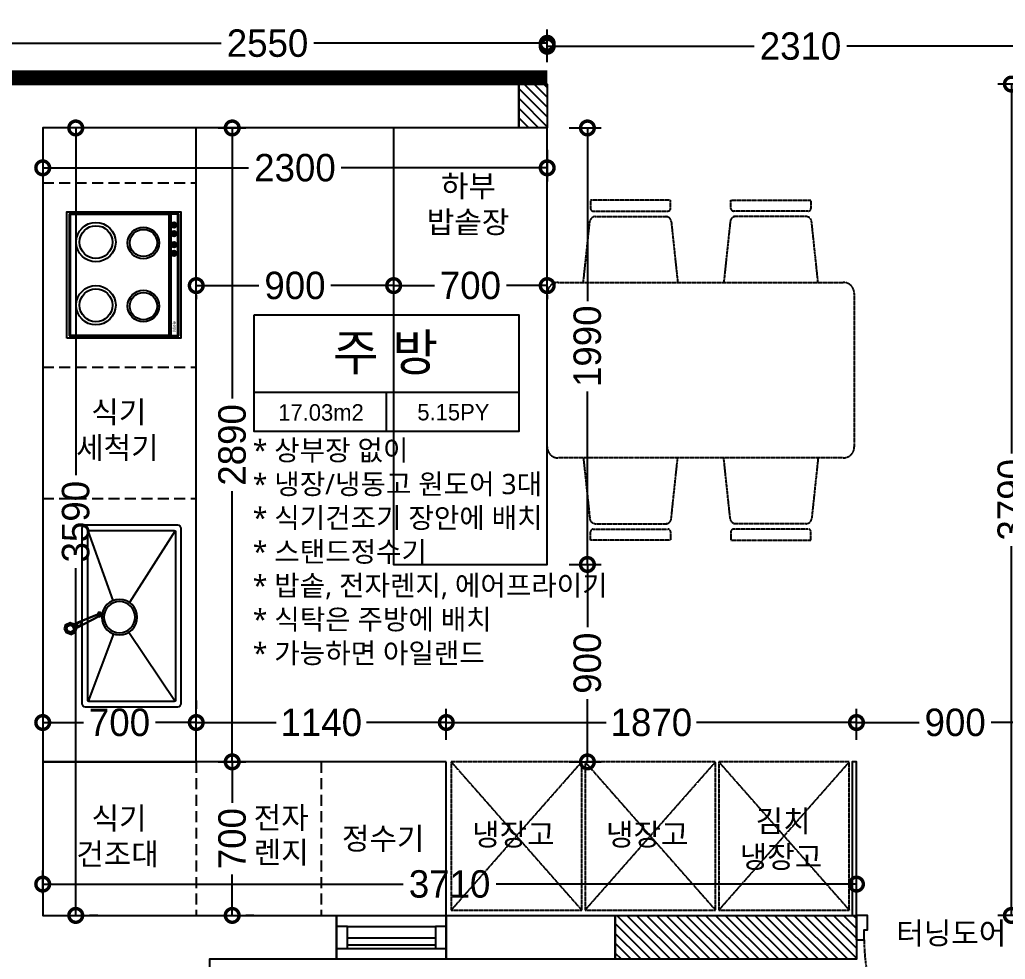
# Model space of a CAD drawing. Header units: millimetres. Extents: x 43335 to 261478, y -4312 to 41218.
# Drawn here: x 96538 to 101031, y 17418 to 21701 of the extents above; entities that cross this region are included whole.
import ezdxf
from ezdxf.enums import TextEntityAlignment as Align

# ---------------------------------------------------------------- set-up
doc = ezdxf.new("R2010")
doc.units = ezdxf.units.MM
for name, pattern in [('CONT', [2, 1, 1]), ('DASHED2', [0.375, 0.25, -0.125]), ('DH-HID2', [1.2, 0.8, -0.4]), ('HID', [2.3, 1.5, -0.8]), ('HIDDEN', [0.375, 0.25, -0.125])]:
    doc.linetypes.add(name, pattern=pattern)
for name, color, linetype in [('0-ELC TEXT', 7, 'Continuous'), ('03-TEXT', 3, 'Continuous'), ('07-dim wal', 5, 'Continuous'), ('CO-FURB-DN', 9, 'Continuous'), ('DIM', 7, 'Continuous'), ('FU-FURM', 251, 'DH-HID2'), ('P-门', 4, 'Continuous'), ('S-DIM', 7, 'Continuous'), ('문자선', 3, 'Continuous'), ('벽1', 2, 'Continuous'), ('인테리어_가구_제작', 6, 'Continuous'), ('인테리어_기타', 8, 'Continuous'), ('인테리어_키친', 6, 'Continuous'), ('인테리어_해치_벽체', 8, 'Continuous'), ('평면_가구', 6, 'Continuous')]:
    doc.layers.add(name, color=color, linetype=linetype)
doc.styles.add('DH-TEXT', font='HANDotum.ttf')
doc.styles.add('넥슨고딕', font='HANDotum.ttf')
doc.styles.add('돋움', font='malgun.ttf')
doc.styles.add('스타일1', font='HANDotum.ttf')
doc.styles.add('코레일둥고', font='HANDotum.ttf')
doc.dimstyles.new('50', dxfattribs={"dimscale": 50, "dimtxt": 2.5, "dimasz": 2.5, "dimexe": 1.25, "dimexo": 2, "dimtad": 0, "dimdec": 0, "dimtxsty": '스타일1', "dimblk": 'DOTSMALL', "dimcen": 2.5, "dimclrd": 1, "dimclre": 1, "dimclrt": 2, "dimadec": 0, "dimazin": 0, "dimtfac": 1, "dimtdec": 0, "dimtix": 1, "dimtmove": 0, "dimatfit": 3, "dimldrblk": 'DOTSMALL', "dimfxl": 1.25, "dimarcsym": 0})

# ---------------------------------------------------------------- blocks, each defined once
blk = doc.blocks.new('_DOTSMALL')
at = {"color": 0, "linetype": 'ByBlock', "const_width": 0.5}
blk.add_lwpolyline([(-0.0625, 0, 1), (0.0625, 0, 1)], format="xyb", close=True, dxfattribs=at)
blk = doc.blocks.new('*D253')
at = {"layer": 'Defpoints', "color": 0, "transparency": 16777216}
for p in [(98942.7, 21593.4), (96392.7, 21407.5), (98942.7, 21407.5)]:
    blk.add_point(p, dxfattribs=at)
at = {"layer": 'S-DIM', "color": 1, "lineweight": -2, "transparency": 16777216}
for p, q in [((96392.7, 21507.5), (96392.7, 21655.9)), ((98942.7, 21507.5), (98942.7, 21655.9)), ((96392.7, 21593.4), (97456.4, 21593.4)), ((98942.7, 21593.4), (97879.1, 21593.4))]:
    blk.add_line(p, q, dxfattribs=at)
at = {"layer": 'S-DIM', "color": 1, "lineweight": -2, "transparency": 16777216, "xscale": 125, "yscale": 125, "zscale": 125, "rotation": 180}
blk.add_blockref('_DOTSMALL', (96392.7, 21593.4), dxfattribs=at)
at = {"layer": 'S-DIM', "color": 1, "lineweight": -2, "transparency": 16777216, "xscale": 125, "yscale": 125, "zscale": 125}
blk.add_blockref('_DOTSMALL', (98942.7, 21593.4), dxfattribs=at)
at = {"layer": 'S-DIM', "color": 2, "transparency": 16777216, "insert": (97667.7, 21593.4), "char_height": 125, "attachment_point": 5, "style": '스타일1'}
blk.add_mtext('2550', dxfattribs=at)
blk = doc.blocks.new('ahsuehd')
blk.add_line((53864.5, -22535.9), (53864.5, -22425.1))
at = {"layer": 'P-门', "ltscale": 15}
for p, q in [((51544.5, -22475.1), (51944.5, -22475.1)), ((51544.5, -22575.1), (51944.5, -22575.1))]:
    blk.add_line(p, q, dxfattribs=at)
for points in [[(51494.5, -22425.1), (51994.5, -22425.1), (51994.5, -22625.1), (51494.5, -22625.1)], [(51544.5, -22575.1), (51544.5, -22475.1), (51494.5, -22475.1), (51494.5, -22575.1), (51544.5, -22575.1)], [(51994.5, -22575.1), (51994.5, -22475.1), (51944.5, -22475.1), (51944.5, -22575.1), (51994.5, -22575.1)]]:
    blk.add_lwpolyline(points, close=True, dxfattribs=at)
at = {"layer": 'P-门'}
blk.add_lwpolyline([(53864.5, -22535.9), (53899.5, -22535.9), (53899.5, -22490.9), (53914.5, -22490.9), (53914.5, -22425.1), (53864.5, -22425.1)], close=True, dxfattribs=at)
at = {"layer": 'P-门', "ltscale": 15}
for points in [[(51944.5, -22529.1), (51544.5, -22529.1)], [(51544.5, -22559.1), (51944.5, -22559.1)]]:
    blk.add_lwpolyline(points, dxfattribs=at)
at = {"layer": 'P-门', "linetype": 'HIDDEN', "ltscale": 15}
blk.add_arc((54729.5, -22535.9), 830, 180, 270, dxfattribs=at)
blk = doc.blocks.new('F-507')
at = {"layer": 'FU-FURM'}
for p, q in [((462.5, 775), (97.4, 775)), ((97.4, 775), (97.4, 737.5)), ((462.5, 737.5), (462.5, 775)), ((737.5, 775), (1102.6, 775)), ((737.5, 737.5), (737.5, 775)), ((1102.6, 775), (1102.6, 737.5)), ((109.9, 725), (450, 725)), ((1090.1, 725), (750, 725)), ((64.9, 400), (94.5, 678.3)), ((119.3, 700), (450, 700)), ((465.4, 678.3), (495, 400)), ((734.6, 678.3), (705, 400)), ((1080.7, 700), (750, 700)), ((1135.1, 400), (1105.5, 678.3)), ((-50, 400), (1250, 400)), ((-100, -350), (-100, 350)), ((1300, 350), (1300, -350)), ((1250, -400), (-50, -400)), ((64.9, -400), (94.5, -678.3)), ((465.4, -678.3), (495, -400)), ((734.6, -678.3), (705, -400)), ((1135.1, -400), (1105.5, -678.3)), ((119.3, -700), (450, -700)), ((1080.7, -700), (750, -700)), ((97.4, -775), (97.4, -737.5)), ((109.9, -725), (450, -725)), ((462.5, -737.5), (462.5, -775)), ((737.5, -737.5), (737.5, -775)), ((1090.1, -725), (750, -725)), ((1102.6, -775), (1102.6, -737.5)), ((462.5, -775), (97.4, -775)), ((737.5, -775), (1102.6, -775))]:
    blk.add_line(p, q, dxfattribs=at)
for centre, radius, start, end in [((109.9, 737.5), 12.5, 180, 270), ((450, 737.5), 12.5, 270, 0), ((750, 737.5), 12.5, 180, 270), ((1090.1, 737.5), 12.5, 270, 0), ((119.3, 675), 25, 90, 172.4054), ((440.6, 675), 25, 7.5946, 90), ((759.4, 675), 25, 90, 172.4054), ((1080.7, 675), 25, 7.5946, 90), ((-50, 350), 50, 90, 180), ((1250, 350), 50, 0, 90), ((-50, -350), 50, 180, 270), ((1250, -350), 50, 270, 0), ((119.3, -675), 25, 187.5946, 270), ((440.6, -675), 25, 270, 352.4054), ((759.4, -675), 25, 187.5946, 270), ((1080.7, -675), 25, 270, 352.4054), ((109.9, -737.5), 12.5, 90, 180), ((450, -737.5), 12.5, 0, 90), ((750, -737.5), 12.5, 90, 180), ((1090.1, -737.5), 12.5, 0, 90)]:
    blk.add_arc(centre, radius, start, end, dxfattribs=at)
blk = doc.blocks.new('FB-009')
at = {"layer": 'CO-FURB-DN', "color": 251}
for p, q in [((10, 510), (10, 10)), ((278, 510), (10, 510)), ((13.4, 505.2), (13.4, 53.7)), ((275.4, 505.2), (13.4, 505.2)), ((566, 510), (266.8, 510)), ((563.4, 505.2), (266.8, 505.2)), ((563.4, 53.7), (563.4, 505.2)), ((566, 10), (566, 510)), ((10, 50), (278, 50)), ((12.2, 46.5), (12.2, 13.4)), ((276.4, 46.5), (12.2, 46.5)), ((13.4, 53.7), (275.4, 53.7)), ((266.8, 53.7), (563.4, 53.7)), ((266.8, 50), (566, 50)), ((564.4, 46.5), (266.8, 46.5)), ((564.4, 13.4), (564.4, 46.5)), ((10, 10), (278, 10)), ((12.2, 13.4), (276.4, 13.4)), ((266.8, 13.4), (564.4, 13.4)), ((266.8, 10), (566, 10)), ((385, 40.6), (385, 21.8)), ((388, 40.6), (388, 21.8)), ((424.2, 40.6), (424.2, 21.8)), ((427.2, 40.6), (427.2, 21.8)), ((474.9, 40.6), (474.9, 21.8)), ((477.9, 40.6), (477.9, 21.8)), ((514, 40.6), (514, 21.8)), ((517, 40.6), (517, 21.8))]:
    blk.add_line(p, q, dxfattribs=at)
at = {"layer": 'CO-FURB-DN'}
blk.add_lwpolyline([(0, 520), (576, 520), (576, 0), (0, 0)], close=True, dxfattribs=at)
at = {"layer": 'CO-FURB-DN', "color": 251}
for centre, radius in [((149.6, 387.2), 89.9), ((149.6, 387.2), 74.9), ((437.6, 387.2), 89.9), ((437.6, 387.2), 74.9), ((145.8, 170.8), 72), ((145.8, 170.8), 62), ((433.8, 170.8), 72), ((433.8, 170.8), 62), ((386.5, 31.2), 12.5), ((386.5, 31.2), 9.52), ((425.6, 31.2), 12.5), ((425.6, 31.2), 9.52), ((476.3, 31.2), 12.5), ((476.3, 31.2), 9.52), ((515.5, 31.2), 12.5), ((515.5, 31.2), 9.52)]:
    blk.add_circle(centre, radius, dxfattribs=at)
at = {"layer": 'CO-FURB-DN', "color": 251, "style": 'DH-TEXT'}
blk.add_text('Miele', height=15, dxfattribs=at).set_placement((29, 23.1))
blk = doc.blocks.new('A$Cd2137294')
at = {"color": 8}
for p, q in [((0, 515.7), (0, 95.7)), ((815, 530.7), (15, 530.7)), ((25, 500.7), (25, 110.7)), ((340.8, 293.2), (26.5, 504.3)), ((800, 505.7), (30, 505.7)), ((803.5, 504.3), (476.8, 296.3)), ((805, 110.7), (805, 500.7)), ((830, 95.7), (830, 515.7)), ((333.3, 224.1), (26.5, 107.2)), ((485.4, 221.7), (803.5, 107.2)), ((30, 105.7), (800, 105.7)), ((15, 80.7), (815, 80.7)), ((369.9, 37.2, 10), (387.7, 73, 30))]:
    blk.add_line(p, q, dxfattribs=at)
for points, elevation in [([(356.2, 0), (375.9, 6.6), (385.1, 25.1), (378.5, 44.7), (360, 54), (340.3, 47.4), (331.1, 28.9), (337.7, 9.2)], -74.1), ([(356.5, 10.4), (368.3, 14.3), (373.8, 25.5), (369.9, 37.2), (358.8, 42.8), (347, 38.8), (341.4, 27.7), (345.4, 15.9)], 10)]:
    blk.add_lwpolyline(points, close=True, dxfattribs=dict(at, elevation=elevation))
blk.add_lwpolyline([(356.5, 10.4), (368.3, 14.3), (373.8, 25.5), (369.9, 37.2), (358.8, 42.8), (347, 38.8), (341.4, 27.7), (345.4, 15.9)], close=True, dxfattribs=at)
for centre, radius in [((409.8, 250.8), 81), ((409.8, 250.8), 71), ((357.5, 25.9), 21.9)]:
    blk.add_circle(centre, radius, dxfattribs=at)
for centre, radius, start, end in [((15, 515.7), 15, 90, 180), ((30, 500.7), 5, 90, 180), ((800, 500.7), 5, 0, 90), ((815, 515.7), 15, 0, 90), ((15, 95.7), 15, 180, 270), ((30, 110.7), 5, 180, 270), ((800, 110.7), 5, 270, 0), ((815, 95.7), 15, 270, 0)]:
    blk.add_arc(centre, radius, start, end, dxfattribs=at)
for points in [[(422.5, 150.1, 20), (382.5, 53.3, -30), (364, 62.5, -30), (413.2, 154.7, 20)], [(364, 62.5, -50), (364, 62.5, -30), (413.2, 154.7, 20), (413.2, 154.7)], [(422.5, 150.1), (413.2, 154.7), (364, 62.5, -50), (382.5, 53.3, -50)], [(382.5, 53.3, -30), (382.5, 53.3, -50), (422.5, 150.1), (422.5, 150.1, 20)], [(421.6, 167.8, -10), (421.9, 163.2, 40), (416.1, 159.4, 40), (412, 161.5, -10)], [(422.5, 150.1), (423, 149.9, -10), (412.7, 155, -10), (413.2, 154.7)], [(422.7, 154.5, 40), (422.5, 150.1, 20), (413.2, 154.7, 20), (416.6, 152.6, 40)], [(421.9, 163.2, 40), (428.1, 160.2, 40), (431.9, 162.7, -10), (421.6, 167.8, -10)], [(431.9, 162.7, -10), (428.1, 160.2, 40), (428.5, 153.3, 40), (432.6, 156.2, -10)], [(339.9, 47, -70), (347, 38.8), (341.4, 27.7), (330.6, 28.5, -70)], [(358.8, 42.8), (347, 38.8), (339.9, 47, -70), (359.5, 53.6, -70)], [(376.6, 78.6, 30), (358.8, 42.8, 10), (358.8, 42.8), (376.6, 78.6, 30)], [(369.9, 37.2, 10), (358.8, 42.8, 10), (376.6, 78.6, 30), (387.7, 73, 30)], [(376.6, 78.6, 30), (387.7, 73, 30), (369.9, 37.2), (358.8, 42.8)], [(382.5, 53.3, -30), (369.9, 37.2), (358.8, 42.8), (364, 62.5, -30)], [(358.8, 42.8), (364, 62.5, -30), (364, 62.5, -50), (359.5, 53.6, -70)], [(359.5, 53.6, -70), (358.8, 42.8), (369.9, 37.2), (378, 44.3, -70)], [(378, 44.3, -70), (382.5, 53.3, -50), (364, 62.5, -50), (359.5, 53.6, -70)], [(369.9, 37.2, 10), (369.9, 37.2, 10), (387.7, 73, 30), (369.9, 37.2)], [(382.5, 53.3, -30), (369.9, 37.2), (378, 44.3, -70), (382.5, 53.3, -50)], [(373.8, 25.5), (369.9, 37.2), (378, 44.3, -70), (384.6, 24.7, -70)]]:
    blk.add_3dface(points, dxfattribs=at)
for points, invisible_edges in [([(413.2, 154.7), (412.7, 155, -10), (412, 161.5, -10), (416.1, 159.4, 40)], 8), ([(416.1, 159.4, 40), (416.6, 152.6, 40), (413.2, 154.7, 20), (413.2, 154.7)], 8), ([(428.5, 153.3, 40), (428.1, 160.2, 40), (421.9, 163.2, 40), (416.1, 159.4, 40)], 8), ([(416.1, 159.4, 40), (416.6, 152.6, 40), (422.7, 154.5, 40), (428.5, 153.3, 40)], 8), ([(422.7, 154.5, 40), (422.5, 150.1, 20), (422.5, 150.1), (423, 149.9, -10)], 8), ([(423, 149.9, -10), (432.6, 156.2, -10), (428.5, 153.3, 40), (422.7, 154.5, 40)], 8), ([(358.8, 42.8, 10), (347, 38.8, 10), (341.4, 27.7, 10), (345.4, 15.9, 10)], 8), ([(369.9, 37.2, 10), (358.8, 42.8, 10), (345.4, 15.9, 10), (356.5, 10.4, 10)], 10), ([(356.5, 10.4, 10), (368.3, 14.3, 10), (373.8, 25.5, 10), (369.9, 37.2, 10)], 8)]:
    blk.add_3dface(points, dxfattribs=dict(at, invisible_edges=invisible_edges))
blk = doc.blocks.new('aheishx')
at = {"layer": '인테리어_해치_벽체'}
h = blk.add_hatch(dxfattribs=at)
h.set_pattern_fill('ANSI31', color=256, scale=10, angle=450)
h.paths.add_polyline_path([(52324.5, 41318.4), (52454.5, 41318.4), (52454.5, 41118.4), (52324.5, 41118.4)])
h.paths.add_polyline_path([(52764.5, 37528.3), (53864.5, 37528.3), (53864.5, 37328.5), (52764.5, 37328.5)])
edge = h.paths.add_edge_path()
edge.add_arc((53994.5, 43177.4), 500, 180, 270)
edge.add_line((53994.5, 42677.4), (54394.5, 42677.4))
edge.add_line((54394.5, 42677.4), (54394.5, 42777.4))
edge.add_line((54394.5, 42777.4), (53994.5, 42777.4))
edge.add_arc((53994.5, 43177.4), 400, 180, 270, ccw=False)
edge.add_line((53594.5, 43177.4), (53494.5, 43177.4))
edge = h.paths.add_edge_path()
edge.add_arc((53994.5, 43777.4), 500, 90, 180, ccw=False)
edge.add_line((53994.5, 44277.4), (54394.5, 44277.4))
edge.add_line((54394.5, 44277.4), (54394.5, 44177.4))
edge.add_line((54394.5, 44177.4), (53994.5, 44177.4))
edge.add_arc((53994.5, 43777.4), 400, 90, 180)
edge.add_line((53594.5, 43777.4), (53494.5, 43777.4))
h.paths.add_polyline_path([(54964.5, 41318.4), (55314.5, 41318.4), (55314.5, 41218.4), (54964.5, 41218.4)])
h.paths.add_polyline_path([(56264.5, 41318.4), (56754.5, 41318.4), (56754.5, 41218.4), (56264.5, 41218.4)])
h.paths.add_polyline_path([(54964.5, 39338.4), (55314.5, 39338.4), (55314.5, 39138.4), (54964.5, 39138.4)])
h.paths.add_polyline_path([(56264.5, 39338.4), (56399.5, 39338.4), (56399.5, 39138.4), (56264.5, 39138.4)])
h.paths.add_polyline_path([(58404.5, 39338.4), (58404.5, 40068.4), (58334.5, 40068.4), (58334.5, 39338.4)])
h.paths.add_polyline_path([(58334.5, 39338.4), (57629.5, 39338.4), (57629.5, 39468.4), (58334.5, 39468.4)])
h.paths.add_polyline_path([(59824.5, 48177.4), (60444.5, 48177.4), (60444.5, 48032.4), (59824.5, 48032.4)])
h.paths.add_polyline_path([(45604.5, 38658.4), (46204.5, 38658.4), (46204.5, 38588.4), (45604.5, 38588.4)])
h.paths.add_polyline_path([(45254.5, 38658.4), (45254.5, 39263.4), (45384.5, 39263.4), (45384.5, 38658.4)])
h.paths.add_polyline_path([(46709.5, 46807.4), (46709.5, 43768.4), (46609.5, 43768.4), (46609.5, 46807.4)])
h = blk.add_hatch(dxfattribs=at)
h.set_pattern_fill('ANSI31', color=256, scale=10, angle=450)
h.paths.add_polyline_path([(52324.5, 41318.4), (52454.5, 41318.4), (52454.5, 41118.4), (52324.5, 41118.4)])
at = {"layer": '문자선'}
for points in [[(52324.5, 41318.4), (52454.5, 41318.4), (52454.5, 41118.4), (52324.5, 41118.4)], [(52764.5, 37528.3), (53864.5, 37528.3), (53864.5, 37328.5), (52764.5, 37328.5)]]:
    blk.add_lwpolyline(points, close=True, dxfattribs=at)
blk = doc.blocks.new('aheishxsdfe')
at = {"layer": '벽1'}
blk.add_lwpolyline([(51494.4, 37328.5), (50914.6, 37328.5), (50914.6, 36798.4), (50144.6, 36798.4), (50144.6, 35798.4), (51064.5, 35798.4), (51064.5, 35938.4), (51164.5, 35938.4), (51164.5, 35698.4), (49954.5, 35697.3), (49954.5, 41118.4), (49904.5, 41118.4), (49904.5, 41318.4), (52324.5, 41318.4), (52324.5, 41118.4), (50154.5, 41118.4), (50154.5, 37528.4), (51494.4, 37528.4), (51494.4, 37328.5)], dxfattribs=at)
blk.add_lwpolyline([(51994.4, 37528.4), (52764.5, 37528.3), (52764.5, 37328.5), (51994.4, 37328.5)], close=True, dxfattribs=at)
blk = doc.blocks.new('*D351')
at = {"layer": 'Defpoints', "color": 0, "transparency": 16777216}
for p in [(97342.7, 21207.5), (97342.7, 18317.5), (97506.6, 18317.5)]:
    blk.add_point(p, dxfattribs=at)
at = {"layer": 'S-DIM', "color": 1, "lineweight": -2, "transparency": 16777216}
for p, q in [((97442.7, 21207.5), (97569.1, 21207.5)), ((97506.6, 21207.5), (97506.6, 19973.8)), ((97506.6, 18317.5), (97506.6, 19551.1)), ((97442.7, 18317.5), (97569.1, 18317.5))]:
    blk.add_line(p, q, dxfattribs=at)
at = {"layer": 'S-DIM', "color": 1, "lineweight": -2, "transparency": 16777216, "xscale": 125, "yscale": 125, "zscale": 125}
for p, rotation in [((97506.6, 21207.5), 90), ((97506.6, 18317.5), 270)]:
    blk.add_blockref('_DOTSMALL', p, dxfattribs=dict(at, rotation=rotation))
at = {"layer": 'S-DIM', "color": 2, "transparency": 16777216, "insert": (97506.6, 19762.5), "char_height": 125, "attachment_point": 5, "rotation": 90, "style": '스타일1'}
blk.add_mtext('2890', dxfattribs=at)
blk = doc.blocks.new('*D352')
at = {"layer": 'Defpoints', "color": 0, "transparency": 16777216}
for p in [(96642.7, 21207.5), (98942.7, 21207.5), (96642.7, 21025.7)]:
    blk.add_point(p, dxfattribs=at)
at = {"layer": 'S-DIM', "color": 1, "lineweight": -2, "transparency": 16777216}
for p, q in [((96642.7, 21107.5), (96642.7, 20963.2)), ((98942.7, 21107.5), (98942.7, 20963.2)), ((96642.7, 21025.7), (97581.4, 21025.7)), ((98942.7, 21025.7), (98004.1, 21025.7))]:
    blk.add_line(p, q, dxfattribs=at)
at = {"layer": 'S-DIM', "color": 1, "lineweight": -2, "transparency": 16777216, "xscale": 125, "yscale": 125, "zscale": 125, "rotation": 180}
blk.add_blockref('_DOTSMALL', (96642.7, 21025.7), dxfattribs=at)
at = {"layer": 'S-DIM', "color": 1, "lineweight": -2, "transparency": 16777216, "xscale": 125, "yscale": 125, "zscale": 125}
blk.add_blockref('_DOTSMALL', (98942.7, 21025.7), dxfattribs=at)
at = {"layer": 'S-DIM', "color": 2, "transparency": 16777216, "insert": (97792.7, 21025.7), "char_height": 125, "attachment_point": 5, "style": '스타일1'}
blk.add_mtext('2300', dxfattribs=at)
blk = doc.blocks.new('*D353')
at = {"layer": 'Defpoints', "color": 0, "transparency": 16777216}
for p in [(100352.7, 18496.9), (98482.7, 18317.5), (100352.7, 18317.5)]:
    blk.add_point(p, dxfattribs=at)
at = {"layer": 'S-DIM', "color": 1, "lineweight": -2, "transparency": 16777216}
for p, q in [((98482.7, 18417.5), (98482.7, 18559.4)), ((100352.7, 18417.5), (100352.7, 18559.4)), ((98482.7, 18496.9), (99211.7, 18496.9)), ((100352.7, 18496.9), (99623.7, 18496.9))]:
    blk.add_line(p, q, dxfattribs=at)
at = {"layer": 'S-DIM', "color": 1, "lineweight": -2, "transparency": 16777216, "xscale": 125, "yscale": 125, "zscale": 125, "rotation": 180}
blk.add_blockref('_DOTSMALL', (98482.7, 18496.9), dxfattribs=at)
at = {"layer": 'S-DIM', "color": 1, "lineweight": -2, "transparency": 16777216, "xscale": 125, "yscale": 125, "zscale": 125}
blk.add_blockref('_DOTSMALL', (100352.7, 18496.9), dxfattribs=at)
at = {"layer": 'S-DIM', "color": 2, "transparency": 16777216, "insert": (99417.7, 18496.9), "char_height": 125, "attachment_point": 5, "style": '스타일1'}
blk.add_mtext('1870', dxfattribs=at)
blk = doc.blocks.new('*D350')
at = {"layer": 'Defpoints', "color": 0, "transparency": 16777216}
for p in [(97342.7, 18496.9), (97342.7, 18317.5), (98482.7, 18317.5)]:
    blk.add_point(p, dxfattribs=at)
at = {"layer": 'S-DIM', "color": 1, "lineweight": -2, "transparency": 16777216}
for p, q in [((97342.7, 18417.5), (97342.7, 18559.4)), ((98482.7, 18417.5), (98482.7, 18559.4)), ((97342.7, 18496.9), (97706.7, 18496.9)), ((98482.7, 18496.9), (98118.7, 18496.9))]:
    blk.add_line(p, q, dxfattribs=at)
at = {"layer": 'S-DIM', "color": 1, "lineweight": -2, "transparency": 16777216, "xscale": 125, "yscale": 125, "zscale": 125, "rotation": 180}
blk.add_blockref('_DOTSMALL', (97342.7, 18496.9), dxfattribs=at)
at = {"layer": 'S-DIM', "color": 1, "lineweight": -2, "transparency": 16777216, "xscale": 125, "yscale": 125, "zscale": 125}
blk.add_blockref('_DOTSMALL', (98482.7, 18496.9), dxfattribs=at)
at = {"layer": 'S-DIM', "color": 2, "transparency": 16777216, "insert": (97912.7, 18496.9), "char_height": 125, "attachment_point": 5, "style": '스타일1'}
blk.add_mtext('1140', dxfattribs=at)
blk = doc.blocks.new('*D354')
at = {"layer": 'Defpoints', "color": 0, "transparency": 16777216}
for p in [(96642.7, 18496.9), (96642.7, 18496.9), (97342.7, 18496.9)]:
    blk.add_point(p, dxfattribs=at)
at = {"layer": 'S-DIM', "color": 1, "lineweight": -2, "transparency": 16777216}
for p, q in [((96642.7, 18596.9), (96642.7, 18559.4)), ((97342.7, 18596.9), (97342.7, 18559.4)), ((96642.7, 18496.9), (96828.9, 18496.9)), ((97342.7, 18496.9), (97156.6, 18496.9))]:
    blk.add_line(p, q, dxfattribs=at)
at = {"layer": 'S-DIM', "color": 1, "lineweight": -2, "transparency": 16777216, "xscale": 125, "yscale": 125, "zscale": 125, "rotation": 180}
blk.add_blockref('_DOTSMALL', (96642.7, 18496.9), dxfattribs=at)
at = {"layer": 'S-DIM', "color": 1, "lineweight": -2, "transparency": 16777216, "xscale": 125, "yscale": 125, "zscale": 125}
blk.add_blockref('_DOTSMALL', (97342.7, 18496.9), dxfattribs=at)
at = {"layer": 'S-DIM', "color": 2, "transparency": 16777216, "insert": (96992.7, 18496.9), "char_height": 125, "attachment_point": 5, "style": '스타일1'}
blk.add_mtext('700', dxfattribs=at)
blk = doc.blocks.new('*D355')
at = {"layer": 'Defpoints', "color": 0, "transparency": 16777216}
for p in [(97505.9, 18317.5), (97505.9, 17617.5), (97506.6, 17617.5)]:
    blk.add_point(p, dxfattribs=at)
at = {"layer": 'S-DIM', "color": 1, "lineweight": -2, "transparency": 16777216}
for p, q in [((97506.6, 18317.5), (97506.6, 18131.3)), ((97605.9, 18317.5), (97569.1, 18317.5)), ((97506.6, 17617.5), (97506.6, 17803.6)), ((97605.9, 17617.5), (97569.1, 17617.5))]:
    blk.add_line(p, q, dxfattribs=at)
at = {"layer": 'S-DIM', "color": 1, "lineweight": -2, "transparency": 16777216, "xscale": 125, "yscale": 125, "zscale": 125}
for p, rotation in [((97506.6, 18317.5), 90), ((97506.6, 17617.5), 270)]:
    blk.add_blockref('_DOTSMALL', p, dxfattribs=dict(at, rotation=rotation))
at = {"layer": 'S-DIM', "color": 2, "transparency": 16777216, "insert": (97506.6, 17967.5), "char_height": 125, "attachment_point": 5, "rotation": 90, "style": '스타일1'}
blk.add_mtext('700', dxfattribs=at)
blk = doc.blocks.new('*D356')
at = {"layer": 'Defpoints', "color": 0, "transparency": 16777216}
for p in [(101252.7, 18496.9), (100352.7, 18417.5), (101252.7, 18417.5)]:
    blk.add_point(p, dxfattribs=at)
at = {"layer": 'S-DIM', "color": 1, "lineweight": -2, "transparency": 16777216}
for p, q in [((100352.7, 18517.5), (100352.7, 18559.4)), ((101252.7, 18517.5), (101252.7, 18559.4)), ((100352.7, 18496.9), (100638.5, 18496.9)), ((101252.7, 18496.9), (100967, 18496.9))]:
    blk.add_line(p, q, dxfattribs=at)
at = {"layer": 'S-DIM', "color": 1, "lineweight": -2, "transparency": 16777216, "xscale": 125, "yscale": 125, "zscale": 125, "rotation": 180}
blk.add_blockref('_DOTSMALL', (100352.7, 18496.9), dxfattribs=at)
at = {"layer": 'S-DIM', "color": 1, "lineweight": -2, "transparency": 16777216, "xscale": 125, "yscale": 125, "zscale": 125}
blk.add_blockref('_DOTSMALL', (101252.7, 18496.9), dxfattribs=at)
at = {"layer": 'S-DIM', "color": 2, "transparency": 16777216, "insert": (100802.7, 18496.9), "char_height": 125, "attachment_point": 5, "style": '스타일1'}
blk.add_mtext('900', dxfattribs=at)
blk = doc.blocks.new('*D357')
at = {"layer": 'Defpoints', "color": 0, "transparency": 16777216}
for p in [(96642.7, 17760.2), (96642.7, 17617.5), (100352.7, 17617.4)]:
    blk.add_point(p, dxfattribs=at)
at = {"layer": 'S-DIM', "color": 1, "lineweight": -2, "transparency": 16777216}
for p, q in [((96642.7, 17717.5), (96642.7, 17822.7)), ((100352.7, 17717.4), (100352.7, 17822.7)), ((96642.7, 17760.2), (98286, 17760.2)), ((100352.7, 17760.2), (98709.4, 17760.2))]:
    blk.add_line(p, q, dxfattribs=at)
at = {"layer": 'S-DIM', "color": 1, "lineweight": -2, "transparency": 16777216, "xscale": 125, "yscale": 125, "zscale": 125, "rotation": 180}
blk.add_blockref('_DOTSMALL', (96642.7, 17760.2), dxfattribs=at)
at = {"layer": 'S-DIM', "color": 1, "lineweight": -2, "transparency": 16777216, "xscale": 125, "yscale": 125, "zscale": 125}
blk.add_blockref('_DOTSMALL', (100352.7, 17760.2), dxfattribs=at)
at = {"layer": 'S-DIM', "color": 2, "transparency": 16777216, "insert": (98497.7, 17760.2), "char_height": 125, "attachment_point": 5, "style": '스타일1'}
blk.add_mtext('3710', dxfattribs=at)
blk = doc.blocks.new('*D358')
at = {"layer": 'Defpoints', "color": 0, "transparency": 16777216}
for p in [(96793.3, 21207.5), (96793.3, 17617.5), (96793.3, 17617.5)]:
    blk.add_point(p, dxfattribs=at)
at = {"layer": 'S-DIM', "color": 1, "lineweight": -2, "transparency": 16777216}
for p, q in [((96793.3, 21207.5), (96793.3, 19624.1)), ((96893.3, 21207.5), (96855.8, 21207.5)), ((96793.3, 17617.5), (96793.3, 19200.8)), ((96893.3, 17617.5), (96855.8, 17617.5))]:
    blk.add_line(p, q, dxfattribs=at)
at = {"layer": 'S-DIM', "color": 1, "lineweight": -2, "transparency": 16777216, "xscale": 125, "yscale": 125, "zscale": 125}
for p, rotation in [((96793.3, 21207.5), 90), ((96793.3, 17617.5), 270)]:
    blk.add_blockref('_DOTSMALL', p, dxfattribs=dict(at, rotation=rotation))
at = {"layer": 'S-DIM', "color": 2, "transparency": 16777216, "insert": (96793.3, 19412.5), "char_height": 125, "attachment_point": 5, "rotation": 90, "style": '스타일1'}
blk.add_mtext('3590', dxfattribs=at)
blk = doc.blocks.new('*D359')
at = {"layer": 'Defpoints', "color": 0, "transparency": 16777216}
for p in [(101252.7, 21580.2), (98942.7, 21407.5), (101252.7, 21407.5)]:
    blk.add_point(p, dxfattribs=at)
at = {"layer": 'S-DIM', "color": 1, "lineweight": -2, "transparency": 16777216}
for p, q in [((98942.7, 21507.5), (98942.7, 21642.7)), ((101252.7, 21507.5), (101252.7, 21642.7)), ((98942.7, 21580.2), (99886.4, 21580.2)), ((101252.7, 21580.2), (100309.1, 21580.2))]:
    blk.add_line(p, q, dxfattribs=at)
at = {"layer": 'S-DIM', "color": 1, "lineweight": -2, "transparency": 16777216, "xscale": 125, "yscale": 125, "zscale": 125, "rotation": 180}
blk.add_blockref('_DOTSMALL', (98942.7, 21580.2), dxfattribs=at)
at = {"layer": 'S-DIM', "color": 1, "lineweight": -2, "transparency": 16777216, "xscale": 125, "yscale": 125, "zscale": 125}
blk.add_blockref('_DOTSMALL', (101252.7, 21580.2), dxfattribs=at)
at = {"layer": 'S-DIM', "color": 2, "transparency": 16777216, "insert": (100097.7, 21580.2), "char_height": 125, "attachment_point": 5, "style": '스타일1'}
blk.add_mtext('2310', dxfattribs=at)
blk = doc.blocks.new('*D360')
at = {"layer": 'Defpoints', "color": 0, "transparency": 16777216}
for p in [(101252.7, 21407.5), (101059, 17617.4), (101252.7, 17617.4)]:
    blk.add_point(p, dxfattribs=at)
at = {"layer": 'S-DIM', "color": 1, "lineweight": -2, "transparency": 16777216}
for p, q in [((101152.7, 21407.5), (100996.5, 21407.5)), ((101059, 21407.5), (101059, 19724.1)), ((101059, 17617.4), (101059, 19300.7)), ((101152.7, 17617.4), (100996.5, 17617.4))]:
    blk.add_line(p, q, dxfattribs=at)
at = {"layer": 'S-DIM', "color": 1, "lineweight": -2, "transparency": 16777216, "xscale": 125, "yscale": 125, "zscale": 125}
for p, rotation in [((101059, 21407.5), 90), ((101059, 17617.4), 270)]:
    blk.add_blockref('_DOTSMALL', p, dxfattribs=dict(at, rotation=rotation))
at = {"layer": 'S-DIM', "color": 2, "transparency": 16777216, "insert": (101059, 19512.4), "char_height": 125, "attachment_point": 5, "rotation": 90, "style": '스타일1'}
blk.add_mtext('3790', dxfattribs=at)
blk = doc.blocks.new('*D361')
at = {"layer": 'Defpoints', "color": 0, "transparency": 16777216}
for p in [(98242.7, 20546.7), (98942.7, 20546.7), (98942.7, 20488.8)]:
    blk.add_point(p, dxfattribs=at)
at = {"layer": 'S-DIM', "color": 1, "lineweight": -2, "transparency": 16777216}
for p, q in [((98242.7, 20488.8), (98428.9, 20488.8)), ((98242.7, 20446.7), (98242.7, 20426.3)), ((98942.7, 20488.8), (98756.6, 20488.8)), ((98942.7, 20446.7), (98942.7, 20426.3))]:
    blk.add_line(p, q, dxfattribs=at)
at = {"layer": 'S-DIM', "color": 1, "lineweight": -2, "transparency": 16777216, "xscale": 125, "yscale": 125, "zscale": 125, "rotation": 180}
blk.add_blockref('_DOTSMALL', (98242.7, 20488.8), dxfattribs=at)
at = {"layer": 'S-DIM', "color": 1, "lineweight": -2, "transparency": 16777216, "xscale": 125, "yscale": 125, "zscale": 125}
blk.add_blockref('_DOTSMALL', (98942.7, 20488.8), dxfattribs=at)
at = {"layer": 'S-DIM', "color": 2, "transparency": 16777216, "insert": (98592.7, 20488.8), "char_height": 125, "attachment_point": 5, "style": '스타일1'}
blk.add_mtext('700', dxfattribs=at)
blk = doc.blocks.new('*D362')
at = {"layer": 'Defpoints', "color": 0, "transparency": 16777216}
for p in [(97342.7, 20546.7), (98242.7, 20546.7), (97342.7, 20488.8)]:
    blk.add_point(p, dxfattribs=at)
at = {"layer": 'S-DIM', "color": 1, "lineweight": -2, "transparency": 16777216}
for p, q in [((97342.7, 20488.8), (97628.5, 20488.8)), ((97342.7, 20446.7), (97342.7, 20426.3)), ((98242.7, 20488.8), (97957, 20488.8)), ((98242.7, 20446.7), (98242.7, 20426.3))]:
    blk.add_line(p, q, dxfattribs=at)
at = {"layer": 'S-DIM', "color": 1, "lineweight": -2, "transparency": 16777216, "xscale": 125, "yscale": 125, "zscale": 125, "rotation": 180}
blk.add_blockref('_DOTSMALL', (97342.7, 20488.8), dxfattribs=at)
at = {"layer": 'S-DIM', "color": 1, "lineweight": -2, "transparency": 16777216, "xscale": 125, "yscale": 125, "zscale": 125}
blk.add_blockref('_DOTSMALL', (98242.7, 20488.8), dxfattribs=at)
at = {"layer": 'S-DIM', "color": 2, "transparency": 16777216, "insert": (97792.7, 20488.8), "char_height": 125, "attachment_point": 5, "style": '스타일1'}
blk.add_mtext('900', dxfattribs=at)
blk = doc.blocks.new('*D363')
at = {"layer": 'Defpoints', "color": 0, "transparency": 16777216}
for p in [(98942.7, 21207.5), (98942.7, 19217.4), (99126, 19217.4)]:
    blk.add_point(p, dxfattribs=at)
at = {"layer": 'S-DIM', "color": 1, "lineweight": -2, "transparency": 16777216}
for p, q in [((99042.7, 21207.5), (99188.5, 21207.5)), ((99126, 21207.5), (99126, 20418.4)), ((99126, 19217.4), (99126, 20006.4)), ((99042.7, 19217.4), (99188.5, 19217.4))]:
    blk.add_line(p, q, dxfattribs=at)
at = {"layer": 'S-DIM', "color": 1, "lineweight": -2, "transparency": 16777216, "xscale": 125, "yscale": 125, "zscale": 125}
for p, rotation in [((99126, 21207.5), 90), ((99126, 19217.4), 270)]:
    blk.add_blockref('_DOTSMALL', p, dxfattribs=dict(at, rotation=rotation))
at = {"layer": 'S-DIM', "color": 2, "transparency": 16777216, "insert": (99126, 20212.4), "char_height": 125, "attachment_point": 5, "rotation": 90, "style": '스타일1'}
blk.add_mtext('1990', dxfattribs=at)
blk = doc.blocks.new('*D364')
at = {"layer": 'Defpoints', "color": 0, "transparency": 16777216}
for p in [(98942.7, 19217.4), (98942.7, 18317.4), (99126, 18317.4)]:
    blk.add_point(p, dxfattribs=at)
at = {"layer": 'S-DIM', "color": 1, "lineweight": -2, "transparency": 16777216}
for p, q in [((99042.7, 19217.4), (99188.5, 19217.4)), ((99126, 19217.4), (99126, 18931.6)), ((99126, 18317.4), (99126, 18603.1)), ((99042.7, 18317.4), (99188.5, 18317.4))]:
    blk.add_line(p, q, dxfattribs=at)
at = {"layer": 'S-DIM', "color": 1, "lineweight": -2, "transparency": 16777216, "xscale": 125, "yscale": 125, "zscale": 125}
for p, rotation in [((99126, 19217.4), 90), ((99126, 18317.4), 270)]:
    blk.add_blockref('_DOTSMALL', p, dxfattribs=dict(at, rotation=rotation))
at = {"layer": 'S-DIM', "color": 2, "transparency": 16777216, "insert": (99126, 18767.4), "char_height": 125, "attachment_point": 5, "rotation": 90, "style": '스타일1'}
blk.add_mtext('900', dxfattribs=at)

msp = doc.modelspace()

# ---------------------------------------------------------------- hatches: boundary and pattern name
at = {"layer": '인테리어_가구_제작', "linetype": 'CONT', "ltscale": 200}
h = msp.add_hatch(dxfattribs=at)
h.set_pattern_fill('ANGLE', color=8)
h.set_pattern_definition([(0, (46488.259, 89.011), (0, 6.985), [5.08, -1.905]), (90, (46488.259, 89.011), (-6.985, 4e-16), [5.08, -1.905])])
edge = h.paths.add_edge_path()
edge.add_arc((91902.7, 27281.4), 60, 0, 360)
edge = h.paths.add_edge_path()
edge.add_arc((101612.7, 17777.4), 60, 0, 360)
edge = h.paths.add_edge_path()
edge.add_arc((106772.7, 27281.4), 60, 0, 360)

# ---------------------------------------------------------------- linework, layer by layer
at = {"color": 244, "linetype": 'HID', "ltscale": 30, "true_color": 0x991b1e, "const_width": 65}
msp.add_lwpolyline([(96392.7, 21437.5), (98942.7, 21437.5)], dxfattribs=at)
at = {"layer": 'FU-FURM'}
for p, q in [((98505.2, 18317.4), (99100.2, 17641.4)), ((98505.2, 17641.4), (99100.2, 18317.4)), ((99115.2, 18317.4), (99710.2, 17641.4)), ((99115.2, 17641.4), (99710.2, 18317.4)), ((99725.2, 18317.4), (100320.2, 17641.4)), ((99725.2, 17641.4), (100320.2, 18317.4))]:
    msp.add_line(p, q, dxfattribs=at)
for points in [[(98505.2, 17641.4), (99100.2, 17641.4), (99100.2, 18317.4), (98505.2, 18317.4)], [(99115.2, 17641.4), (99710.2, 17641.4), (99710.2, 18317.4), (99115.2, 18317.4)], [(99725.2, 17641.4), (100320.2, 17641.4), (100320.2, 18317.4), (99725.2, 18317.4)]]:
    msp.add_lwpolyline(points, close=True, dxfattribs=at)
at = {"layer": '인테리어_기타', "color": 152, "true_color": 0x2776bb}
msp.add_line((98210.4, 19824.2), (98210.4, 20001.1), dxfattribs=at)
msp.add_lwpolyline([(97606.8, 20354.8), (98814, 20354.8), (98814, 20001.1), (97606.8, 20001.1)], close=True, dxfattribs=at)
msp.add_lwpolyline([(98814, 20001.1), (98814, 19824.2), (97606.8, 19824.2), (97606.8, 20001.1)], dxfattribs=at)
at = {"layer": '인테리어_키친', "color": 8, "linetype": 'DASHED2', "ltscale": 200}
for points in [[(96642.7, 20957.5), (97342.7, 20957.5)], [(96642.7, 20117.5), (97342.7, 20117.5)], [(96642.7, 19517.5), (97342.7, 19517.5)], [(97342.7, 18317.5), (97342.7, 17617.5)], [(97912.7, 18317.5), (97912.7, 17617.5)]]:
    msp.add_lwpolyline(points, dxfattribs=at)
at = {"layer": '평면_가구'}
for points in [[(96642.7, 21207.5), (96642.7, 18317.5), (97342.7, 18317.5), (97342.7, 21207.5), (96642.7, 21207.5)], [(98242.7, 21207.5), (98242.7, 19217.4), (98942.7, 19217.4), (98942.7, 21207.5), (98242.7, 21207.5)], [(100352.7, 17617.4), (100352.7, 18317.4), (100332.7, 18317.4), (100332.7, 17617.4), (100352.7, 17617.4)]]:
    msp.add_lwpolyline(points, dxfattribs=at)
msp.add_lwpolyline([(98482.7, 18317.5), (96642.7, 18317.5), (96642.7, 17617.5), (98482.7, 17617.5)], close=True, dxfattribs=at)

# ---------------------------------------------------------------- block references
at = {"layer": '07-dim wal'}
msp.add_blockref('F-507', (99042.7, 20103.4), dxfattribs=at)
at = {"layer": 'CO-FURB-DN', "rotation": 89.99999999999997}
msp.add_blockref('FB-009', (97272.7, 20249.5), dxfattribs=at)
at = {"layer": 'DIM'}
for name, p in [('ahsuehd', (46488.3, 40042.5)), ('aheishxsdfe', (46488.3, -19911)), ('aheishx', (46488.3, -19911))]:
    msp.add_blockref(name, p, dxfattribs=at)
at = {"layer": '인테리어_가구_제작', "color": 8, "xscale": -1, "rotation": 270}
msp.add_blockref('A$Cd2137294', (96742, 18567.5), dxfattribs=at)

# ---------------------------------------------------------------- texts
at = {"layer": '0-ELC TEXT', "style": '코레일둥고'}
for s, p in [('하부', (98458.1, 20893.1)), ('밥솥장', (98393.4, 20728.3)), ('식기', (96864.2, 19862.4)), ('세척기', (96794.7, 19699.5)), ('식기', (96865.2, 18010.4)), ('전자', (97604.5, 18012.8)), ('김치', (99892.9, 17997.4)), ('정수기', (98006.7, 17918)), ('냉장고', (98600.5, 17936.4)), ('냉장고', (99210.5, 17936.4)), ('건조대', (96795.6, 17847.5)), ('렌지', (97604.5, 17855.2)), ('냉장고', (99820.5, 17834.3)), ('터닝도어', (100534, 17486.4))]:
    msp.add_text(s, height=100, dxfattribs=at).set_placement(p)
at = {"layer": '03-TEXT'}
for s, height, style, p in [('주 방', 166.67, '코레일둥고', (98205.5, 20101.4)), ('17.03m2', 75, '넥슨고딕', (97911.4, 19873.1)), ('5.15PY', 75, '넥슨고딕', (98514.9, 19874.5))]:
    msp.add_text(s, height=height, dxfattribs=dict(at, style=style)).set_placement(p, align=Align.CENTER)
at = {"layer": '문자선', "insert": (97600.6, 19784.6), "char_height": 92.489, "attachment_point": 1, "style": '돋움'}
msp.add_mtext_dynamic_manual_height_columns('* 상부장 없이\\P* 냉장/냉동고 원도어 3대 ^J* 식기건조기 장안에 배치^J* 스탠드정수기\\P* 밥솥, 전자렌지, 에어프라이기\\P* 식탁은 주방에 배치\\P* 가능하면 아일랜드', width=2262.594, gutter_width=137.5, heights=[4379], dxfattribs=at)

# ---------------------------------------------------------------- dimensions: what is measured, and where the dimension line sits
at = {"layer": 'S-DIM'}
for base, p1, p2, picture, middle in [((98942.7, 21593.4), (96392.7, 21407.5), (98942.7, 21407.5), '*D253', (97667.7, 21593.4)), ((101252.7, 21580.2), (98942.7, 21407.5), (101252.7, 21407.5), '*D359', (100097.7, 21580.2)), ((96642.7, 21025.7), (98942.7, 21207.5), (96642.7, 21207.5), '*D352', (97792.7, 21025.7)), ((97342.7, 20488.8), (98242.7, 20546.7), (97342.7, 20546.7), '*D362', (97792.7, 20488.8)), ((98942.7, 20488.8), (98242.7, 20546.7), (98942.7, 20546.7), '*D361', (98592.7, 20488.8)), ((96642.7, 18496.9), (97342.7, 18496.9), (96642.7, 18496.9), '*D354', (96992.7, 18496.9)), ((97342.7, 18496.9), (98482.7, 18317.5), (97342.7, 18317.5), '*D350', (97912.7, 18496.9)), ((100352.7, 18496.9), (98482.7, 18317.5), (100352.7, 18317.5), '*D353', (99417.7, 18496.9)), ((101252.7, 18496.9), (100352.7, 18417.5), (101252.7, 18417.5), '*D356', (100802.7, 18496.9)), ((96642.7, 17760.2), (100352.7, 17617.4), (96642.7, 17617.5), '*D357', (98497.7, 17760.2))]:
    dim = msp.add_linear_dim(base=base, p1=p1, p2=p2, dimstyle='50', dxfattribs=at)
    dim.commit()
    dim.dimension.update_dxf_attribs({"geometry": picture, "text_midpoint": middle})
for base, p1, p2, picture, middle in [((101059, 17617.4), (101252.7, 21407.5), (101252.7, 17617.4), '*D360', (101059, 19512.4)), ((96793.3, 17617.5), (96793.3, 21207.5), (96793.3, 17617.5), '*D358', (96793.3, 19412.5)), ((97506.6, 18317.5), (97342.7, 21207.5), (97342.7, 18317.5), '*D351', (97506.6, 19762.5)), ((99126, 19217.4), (98942.7, 21207.5), (98942.7, 19217.4), '*D363', (99126, 20212.4)), ((99126, 18317.4), (98942.7, 19217.4), (98942.7, 18317.4), '*D364', (99126, 18767.4)), ((97506.6, 17617.5), (97505.9, 18317.5), (97505.9, 17617.5), '*D355', (97506.6, 17967.5))]:
    dim = msp.add_linear_dim(base=base, p1=p1, p2=p2, angle=90, dimstyle='50', dxfattribs=at)
    dim.commit()
    dim.dimension.update_dxf_attribs({"geometry": picture, "text_midpoint": middle})

doc.saveas('drawing.dxf')
